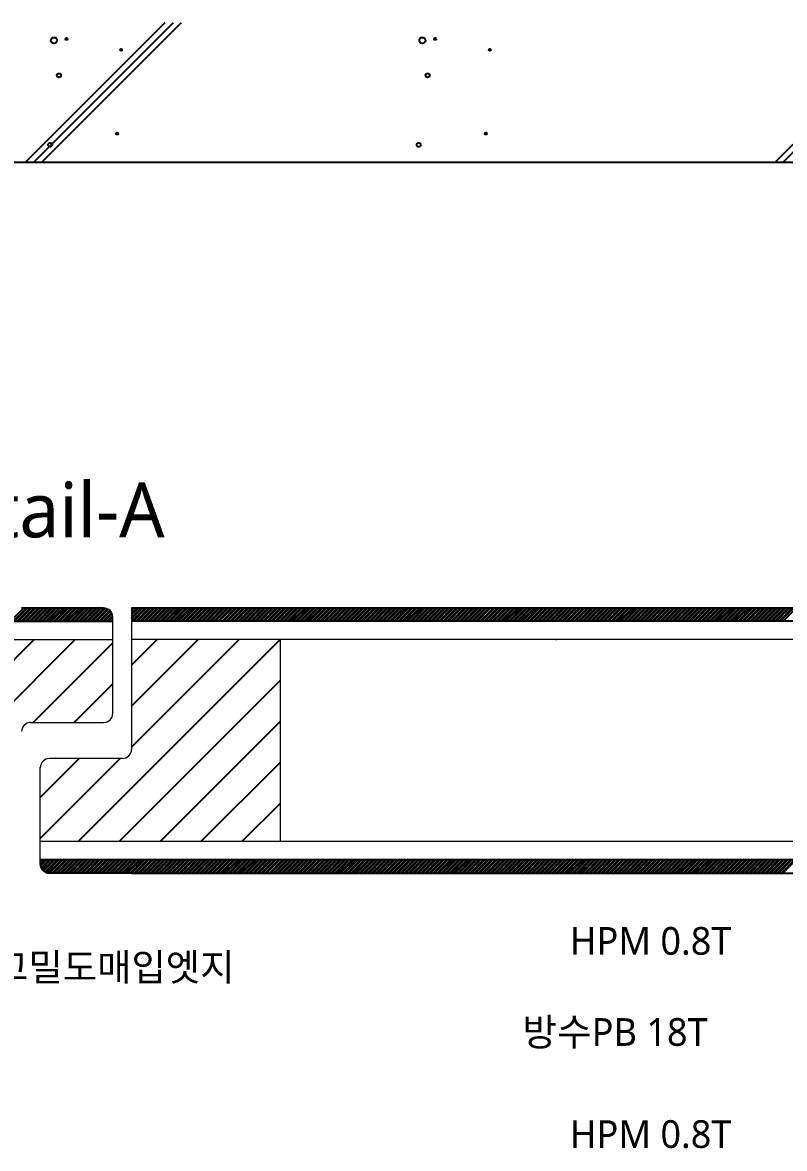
# Model space of a CAD drawing. Extents: x -255 to 8105, y -176 to 5714.
# Drawn here: x 2059 to 2894, y 1195 to 2428 of the extents above; entities that cross this region are included whole.
import ezdxf
from ezdxf.enums import TextEntityAlignment as Align

# ---------------------------------------------------------------- set-up
doc = ezdxf.new("R2010")
doc.units = 0
doc.header["$LTSCALE"] = 30
doc.layers.get('0').update_dxf_attribs({"linetype": 'CONTINUOUS'})
for name, color, linetype in [('C', 2, 'CONTINUOUS'), ('jc panel', 4, 'CONTINUOUS'), ('TIT', 3, 'CONTINUOUS'), ('문자', 3, 'CONTINUOUS'), ('판넬', 2, 'CONTINUOUS'), ('해치', 8, 'CONTINUOUS')]:
    doc.layers.add(name, color=color, linetype=linetype)
doc.styles.add('돋움', font='malgun.ttf')

# ---------------------------------------------------------------- blocks, each defined once
blk = doc.blocks.new('UNI-01', base_point=(7634, 7239))
blk.add_line((7967.1, 9514.2), (13138.7, 9514.2))
at = {"color": 252, "linetype": 'Continuous'}
for p, q in [((9679.5, 9011.6), (9694, 9026.1)), ((9682.4, 9011.6), (9696.9, 9026.1)), ((9683.9, 9011.6), (9698.5, 9026.1)), ((9686.8, 9011.6), (9701.4, 9026.1)), ((9688.4, 9011.6), (9703, 9026.1)), ((9691.3, 9011.6), (9705.9, 9026.1)), ((9692.9, 9011.6), (9707.4, 9026.1)), ((9695.8, 9011.6), (9710.3, 9026.1)), ((9697.4, 9011.6), (9711.9, 9026.1)), ((9700.3, 9011.6), (9714.8, 9026.1)), ((9701.9, 9011.6), (9716.4, 9026.1)), ((9704.8, 9011.6), (9719.3, 9026.1)), ((9706.4, 9011.6), (9720.9, 9026.1)), ((9709.3, 9011.6), (9723.8, 9026.1)), ((9710.9, 9011.6), (9725.4, 9026.1)), ((9713.8, 9011.6), (9728.3, 9026.1)), ((9715.4, 9011.6), (9729.9, 9026.1)), ((9718.3, 9011.6), (9732.8, 9026.1)), ((9719.9, 9011.6), (9734.4, 9026.1)), ((9722.8, 9011.6), (9737.3, 9026.1)), ((9724.4, 9011.6), (9738.9, 9026.1)), ((9727.3, 9011.6), (9741.8, 9026.1)), ((9728.8, 9011.6), (9743.4, 9026.1)), ((9731.7, 9011.6), (9746.3, 9026.1)), ((9733.3, 9011.6), (9747.9, 9026.1)), ((9736.2, 9011.6), (9750.8, 9026.1)), ((9737.8, 9011.6), (9752.3, 9026.1)), ((9740.7, 9011.6), (9755.2, 9026.1)), ((9742.3, 9011.6), (9756.8, 9026.1)), ((9745.2, 9011.6), (9759.7, 9026.1)), ((9746.8, 9011.6), (9761.3, 9026.1)), ((9749.7, 9011.6), (9764.2, 9026.1)), ((9751.3, 9011.6), (9765.8, 9026.1)), ((9754.2, 9011.6), (9768.7, 9026.1)), ((9755.8, 9011.6), (9770.3, 9026.1)), ((9758.7, 9011.6), (9773.2, 9026.1)), ((9760.3, 9011.6), (9774.8, 9026.1)), ((9763.2, 9011.6), (9777.7, 9026.1)), ((9764.8, 9011.6), (9779.3, 9026.1)), ((9767.7, 9011.6), (9782.1, 9026.1)), ((9769.3, 9011.6), (9783.6, 9025.9)), ((9772.2, 9011.6), (9785.8, 9025.2)), ((9773.7, 9011.6), (9786.8, 9024.7)), ((9776.6, 9011.6), (9788.5, 9023.4)), ((9778.2, 9011.6), (9789.2, 9022.6)), ((9781.1, 9011.6), (9790.4, 9020.9)), ((9782.7, 9011.6), (9790.9, 9019.8)), ((9785.6, 9011.6), (9791.5, 9017.5)), ((9787.2, 9011.6), (9791.6, 9016)), ((9812.2, 9023.1), (9815.2, 9026.1)), ((9812.2, 9018.6), (9819.7, 9026.1)), ((9812.2, 9014.1), (9824.2, 9026.1)), ((9812.2, 9024.7), (9813.6, 9026.1)), ((9812.2, 9020.2), (9818.1, 9026.1)), ((9812.2, 9015.7), (9822.6, 9026.1)), ((9812.6, 9011.6), (9827.1, 9026.1)), ((9814.2, 9011.6), (9828.7, 9026.1)), ((9817.1, 9011.6), (9831.6, 9026.1)), ((9818.6, 9011.6), (9833.2, 9026.1)), ((9821.5, 9011.6), (9836.1, 9026.1)), ((9823.1, 9011.6), (9837.7, 9026.1)), ((9826, 9011.6), (9840.6, 9026.1)), ((9827.6, 9011.6), (9842.1, 9026.1)), ((9830.5, 9011.6), (9845.1, 9026.1)), ((9832.1, 9011.6), (9846.6, 9026.1)), ((9835, 9011.6), (9849.5, 9026.1)), ((9836.6, 9011.6), (9851.1, 9026.1)), ((9839.5, 9011.6), (9854, 9026.1)), ((9841.1, 9011.6), (9855.6, 9026.1)), ((9844, 9011.6), (9858.5, 9026.1)), ((9845.6, 9011.6), (9860.1, 9026.1)), ((9848.5, 9011.6), (9863, 9026.1)), ((9850.1, 9011.6), (9864.6, 9026.1)), ((9853, 9011.6), (9867.5, 9026.1)), ((9854.6, 9011.6), (9869.1, 9026.1)), ((9857.5, 9011.6), (9872, 9026.1)), ((9859.1, 9011.6), (9873.6, 9026.1)), ((9862, 9011.6), (9876.5, 9026.1)), ((9863.5, 9011.6), (9878.1, 9026.1)), ((9866.5, 9011.6), (9881, 9026.1)), ((9868, 9011.6), (9882.6, 9026.1)), ((9870.9, 9011.6), (9885.5, 9026.1)), ((9872.5, 9011.6), (9887, 9026.1)), ((9875.4, 9011.6), (9890, 9026.1)), ((9877, 9011.6), (9891.5, 9026.1)), ((9879.9, 9011.6), (9894.4, 9026.1)), ((9881.5, 9011.6), (9896, 9026.1)), ((9884.4, 9011.6), (9898.9, 9026.1)), ((9886, 9011.6), (9900.5, 9026.1)), ((9888.9, 9011.6), (9903.4, 9026.1)), ((9890.5, 9011.6), (9905, 9026.1)), ((9893.4, 9011.6), (9907.9, 9026.1)), ((9895, 9011.6), (9909.5, 9026.1)), ((9897.9, 9011.6), (9912.4, 9026.1)), ((9899.5, 9011.6), (9914, 9026.1)), ((9902.4, 9011.6), (9916.9, 9026.1)), ((9904, 9011.6), (9918.5, 9026.1)), ((9906.9, 9011.6), (9921.4, 9026.1)), ((9908.4, 9011.6), (9923, 9026.1)), ((9911.4, 9011.6), (9925.9, 9026.1)), ((9912.9, 9011.6), (9927.5, 9026.1)), ((9915.8, 9011.6), (9930.4, 9026.1)), ((9917.4, 9011.6), (9932, 9026.1)), ((9920.3, 9011.6), (9934.9, 9026.1)), ((9921.9, 9011.6), (9936.4, 9026.1)), ((9924.8, 9011.6), (9939.3, 9026.1)), ((9926.4, 9011.6), (9940.9, 9026.1)), ((9929.3, 9011.6), (9943.8, 9026.1)), ((9930.9, 9011.6), (9945.4, 9026.1)), ((9933.8, 9011.6), (9948.3, 9026.1)), ((9935.4, 9011.6), (9949.9, 9026.1)), ((9938.3, 9011.6), (9952.8, 9026.1)), ((9939.9, 9011.6), (9954.4, 9026.1)), ((9942.8, 9011.6), (9957.3, 9026.1)), ((9944.4, 9011.6), (9958.9, 9026.1)), ((9947.3, 9011.6), (9961.8, 9026.1)), ((9948.9, 9011.6), (9963.4, 9026.1)), ((9951.8, 9011.6), (9966.3, 9026.1)), ((9953.4, 9011.6), (9967.9, 9026.1)), ((9956.3, 9011.6), (9970.8, 9026.1)), ((9957.8, 9011.6), (9972.4, 9026.1)), ((9960.7, 9011.6), (9975.3, 9026.1)), ((9962.3, 9011.6), (9976.9, 9026.1)), ((9965.2, 9011.6), (9979.8, 9026.1)), ((9966.8, 9011.6), (9981.3, 9026.1)), ((9969.7, 9011.6), (9984.2, 9026.1)), ((9971.3, 9011.6), (9985.8, 9026.1)), ((9974.2, 9011.6), (9988.7, 9026.1)), ((9975.8, 9011.6), (9990.3, 9026.1)), ((9978.7, 9011.6), (9993.2, 9026.1)), ((9980.3, 9011.6), (9994.8, 9026.1)), ((9983.2, 9011.6), (9997.7, 9026.1)), ((9984.8, 9011.6), (9999.3, 9026.1)), ((9987.7, 9011.6), (10002.2, 9026.1)), ((9989.3, 9011.6), (10003.8, 9026.1)), ((9992.2, 9011.6), (10006.7, 9026.1)), ((9993.8, 9011.6), (10008.3, 9026.1)), ((9996.7, 9011.6), (10011.2, 9026.1)), ((9998.3, 9011.6), (10012.8, 9026.1)), ((10001.2, 9011.6), (10015.7, 9026.1)), ((10002.7, 9011.6), (10017.3, 9026.1)), ((10005.6, 9011.6), (10020.2, 9026.1)), ((10007.2, 9011.6), (10021.8, 9026.1)), ((10010.1, 9011.6), (10024.7, 9026.1)), ((10011.7, 9011.6), (10026.2, 9026.1)), ((10014.6, 9011.6), (10029.1, 9026.1)), ((10016.2, 9011.6), (10030.7, 9026.1)), ((10019.1, 9011.6), (10033.6, 9026.1)), ((10020.7, 9011.6), (10035.2, 9026.1)), ((10023.6, 9011.6), (10038.1, 9026.1)), ((10025.2, 9011.6), (10039.7, 9026.1)), ((10028.1, 9011.6), (10042.6, 9026.1)), ((10029.7, 9011.6), (10044.2, 9026.1)), ((10032.6, 9011.6), (10047.1, 9026.1)), ((10034.2, 9011.6), (10048.7, 9026.1)), ((10037.1, 9011.6), (10051.6, 9026.1)), ((10038.7, 9011.6), (10053.2, 9026.1)), ((10041.6, 9011.6), (10056.1, 9026.1)), ((10043.2, 9011.6), (10057.7, 9026.1)), ((10046.1, 9011.6), (10060.6, 9026.1)), ((10047.6, 9011.6), (10062.2, 9026.1)), ((10050.5, 9011.6), (10065.1, 9026.1)), ((10052.1, 9011.6), (10066.7, 9026.1)), ((10055, 9011.6), (10069.6, 9026.1)), ((10056.6, 9011.6), (10071.1, 9026.1)), ((10059.5, 9011.6), (10074, 9026.1)), ((10061.1, 9011.6), (10075.6, 9026.1)), ((10064, 9011.6), (10078.5, 9026.1)), ((10065.6, 9011.6), (10080.1, 9026.1)), ((10068.5, 9011.6), (10083, 9026.1)), ((10070.1, 9011.6), (10084.6, 9026.1)), ((10073, 9011.6), (10087.5, 9026.1)), ((10074.6, 9011.6), (10089.1, 9026.1)), ((10077.5, 9011.6), (10092, 9026.1)), ((10079.1, 9011.6), (10093.6, 9026.1)), ((10082, 9011.6), (10096.5, 9026.1)), ((10083.6, 9011.6), (10098.1, 9026.1)), ((10086.5, 9011.6), (10101, 9026.1)), ((10088.1, 9011.6), (10102.6, 9026.1)), ((10091, 9011.6), (10105.5, 9026.1)), ((10092.5, 9011.6), (10107.1, 9026.1)), ((10095.4, 9011.6), (10110, 9026.1)), ((10097, 9011.6), (10111.6, 9026.1)), ((10099.9, 9011.6), (10114.5, 9026.1)), ((10101.5, 9011.6), (10116, 9026.1)), ((10104.4, 9011.6), (10118.9, 9026.1)), ((10106, 9011.6), (10120.5, 9026.1)), ((10108.9, 9011.6), (10123.4, 9026.1)), ((10110.5, 9011.6), (10125, 9026.1)), ((10113.4, 9011.6), (10127.9, 9026.1)), ((10115, 9011.6), (10129.5, 9026.1)), ((10117.9, 9011.6), (10132.4, 9026.1)), ((10119.5, 9011.6), (10134, 9026.1)), ((10122.4, 9011.6), (10136.9, 9026.1)), ((10124, 9011.6), (10138.5, 9026.1)), ((10126.9, 9011.6), (10141.4, 9026.1)), ((10128.5, 9011.6), (10143, 9026.1)), ((10131.4, 9011.6), (10145.9, 9026.1)), ((10133, 9011.6), (10147.5, 9026.1)), ((10135.9, 9011.6), (10150.4, 9026.1)), ((10137.4, 9011.6), (10152, 9026.1)), ((10140.3, 9011.6), (10154.9, 9026.1)), ((10141.9, 9011.6), (10156.5, 9026.1)), ((10144.8, 9011.6), (10159.4, 9026.1)), ((10146.4, 9011.6), (10160.9, 9026.1)), ((10149.3, 9011.6), (10163.8, 9026.1)), ((10150.9, 9011.6), (10165.4, 9026.1)), ((10153.8, 9011.6), (10168.3, 9026.1)), ((10155.4, 9011.6), (10169.9, 9026.1)), ((10158.3, 9011.6), (10172.8, 9026.1)), ((10159.9, 9011.6), (10174.4, 9026.1)), ((10162.8, 9011.6), (10177.3, 9026.1)), ((10164.4, 9011.6), (10178.9, 9026.1)), ((10167.3, 9011.6), (10181.8, 9026.1)), ((10168.9, 9011.6), (10183.4, 9026.1)), ((10171.8, 9011.6), (10186.3, 9026.1)), ((10173.4, 9011.6), (10187.9, 9026.1)), ((10176.3, 9011.6), (10190.8, 9026.1)), ((10177.9, 9011.6), (10192.4, 9026.1)), ((10180.8, 9011.6), (10195.3, 9026.1)), ((10182.3, 9011.6), (10196.9, 9026.1)), ((10185.3, 9011.6), (10199.8, 9026.1)), ((10186.8, 9011.6), (10201.4, 9026.1)), ((10189.7, 9011.6), (10204.3, 9026.1)), ((10191.3, 9011.6), (10205.8, 9026.1)), ((10194.2, 9011.6), (10208.8, 9026.1)), ((10195.8, 9011.6), (10210.3, 9026.1)), ((10198.7, 9011.6), (10213.2, 9026.1)), ((10200.3, 9011.6), (10214.8, 9026.1)), ((10203.2, 9011.6), (10217.7, 9026.1)), ((10204.8, 9011.6), (10219.3, 9026.1)), ((10207.7, 9011.6), (10222.2, 9026.1)), ((10209.3, 9011.6), (10223.8, 9026.1)), ((10212.2, 9011.6), (10226.7, 9026.1)), ((10213.8, 9011.6), (10228.3, 9026.1)), ((10216.7, 9011.6), (10231.2, 9026.1)), ((10218.3, 9011.6), (10232.8, 9026.1)), ((10221.2, 9011.6), (10235.7, 9026.1)), ((10222.8, 9011.6), (10237.3, 9026.1)), ((10225.7, 9011.6), (10240.2, 9026.1)), ((10227.2, 9011.6), (10241.8, 9026.1)), ((10230.2, 9011.6), (10244.7, 9026.1)), ((10231.7, 9011.6), (10246.3, 9026.1)), ((10234.6, 9011.6), (10249.2, 9026.1)), ((10236.2, 9011.6), (10250.7, 9026.1)), ((10239.1, 9011.6), (10253.7, 9026.1)), ((10240.7, 9011.6), (10255.2, 9026.1)), ((10243.6, 9011.6), (10258.1, 9026.1)), ((10245.2, 9011.6), (10259.7, 9026.1)), ((10248.1, 9011.6), (10262.6, 9026.1)), ((10249.7, 9011.6), (10264.2, 9026.1)), ((10252.6, 9011.6), (10267.1, 9026.1)), ((10254.2, 9011.6), (10268.7, 9026.1)), ((10257.1, 9011.6), (10271.6, 9026.1)), ((10258.7, 9011.6), (10273.2, 9026.1)), ((10261.6, 9011.6), (10276.1, 9026.1)), ((10263.2, 9011.6), (10277.7, 9026.1)), ((10266.1, 9011.6), (10280.6, 9026.1)), ((10267.7, 9011.6), (10282.2, 9026.1)), ((10270.6, 9011.6), (10285.1, 9026.1)), ((10272.2, 9011.6), (10286.7, 9026.1)), ((10275.1, 9011.6), (10289.6, 9026.1)), ((10276.6, 9011.6), (10291.2, 9026.1)), ((10279.5, 9011.6), (10294.1, 9026.1)), ((10281.1, 9011.6), (10295.7, 9026.1)), ((10284, 9011.6), (10298.6, 9026.1)), ((10285.6, 9011.6), (10300.1, 9026.1)), ((10288.5, 9011.6), (10303, 9026.1)), ((10290.1, 9011.6), (10304.6, 9026.1)), ((10293, 9011.6), (10307.5, 9026.1)), ((10294.6, 9011.6), (10309.1, 9026.1)), ((10297.5, 9011.6), (10312, 9026.1)), ((10299.1, 9011.6), (10313.6, 9026.1)), ((10302, 9011.6), (10316.5, 9026.1)), ((10303.6, 9011.6), (10318.1, 9026.1)), ((10306.5, 9011.6), (10321, 9026.1)), ((10308.1, 9011.6), (10322.6, 9026.1)), ((10311, 9011.6), (10325.5, 9026.1)), ((10312.6, 9011.6), (10327.1, 9026.1)), ((10315.5, 9011.6), (10330, 9026.1)), ((10317.1, 9011.6), (10331.6, 9026.1)), ((10320, 9011.6), (10334.5, 9026.1)), ((10321.5, 9011.6), (10336.1, 9026.1)), ((10324.4, 9011.6), (10339, 9026.1)), ((10326, 9011.6), (10340.6, 9026.1)), ((10328.9, 9011.6), (10343.5, 9026.1)), ((10330.5, 9011.6), (10345, 9026.1)), ((10333.4, 9011.6), (10347.9, 9026.1)), ((10335, 9011.6), (10349.5, 9026.1)), ((10337.9, 9011.6), (10352.4, 9026.1)), ((10339.5, 9011.6), (10354, 9026.1)), ((10342.4, 9011.6), (10356.9, 9026.1)), ((10344, 9011.6), (10358.5, 9026.1)), ((10346.9, 9011.6), (10361.4, 9026.1)), ((10348.5, 9011.6), (10363, 9026.1)), ((10351.4, 9011.6), (10365.9, 9026.1)), ((10353, 9011.6), (10367.5, 9026.1)), ((10355.9, 9011.6), (10370.4, 9026.1)), ((10357.5, 9011.6), (10372, 9026.1)), ((10360.4, 9011.6), (10374.9, 9026.1)), ((10362, 9011.6), (10376.5, 9026.1)), ((10364.9, 9011.6), (10379.4, 9026.1)), ((10366.4, 9011.6), (10381, 9026.1)), ((10369.3, 9011.6), (10383.9, 9026.1)), ((10370.9, 9011.6), (10385.5, 9026.1)), ((10373.8, 9011.6), (10388.4, 9026.1)), ((10375.4, 9011.6), (10389.9, 9026.1)), ((10378.3, 9011.6), (10392.8, 9026.1)), ((10379.9, 9011.6), (10394.4, 9026.1)), ((10382.8, 9011.6), (10397.3, 9026.1)), ((10384.4, 9011.6), (10398.9, 9026.1)), ((10387.3, 9011.6), (10401.8, 9026.1)), ((10388.9, 9011.6), (10403.4, 9026.1)), ((10391.8, 9011.6), (10406.3, 9026.1)), ((10393.4, 9011.6), (10407.9, 9026.1)), ((10396.3, 9011.6), (10410.8, 9026.1)), ((10397.9, 9011.6), (10412.4, 9026.1)), ((10400.8, 9011.6), (10415.3, 9026.1)), ((10402.4, 9011.6), (10416.9, 9026.1)), ((10405.3, 9011.6), (10419.8, 9026.1)), ((10406.9, 9011.6), (10421.4, 9026.1)), ((10409.8, 9011.6), (10424.3, 9026.1)), ((10411.3, 9011.6), (10425.9, 9026.1)), ((10414.2, 9011.6), (10428.8, 9026.1)), ((10415.8, 9011.6), (10430.4, 9026.1)), ((10418.7, 9011.6), (10433.3, 9026.1)), ((10420.3, 9011.6), (10434.8, 9026.1)), ((10423.2, 9011.6), (10437.7, 9026.1)), ((10424.8, 9011.6), (10439.3, 9026.1)), ((10427.7, 9011.6), (10442.2, 9026.1)), ((10429.3, 9011.6), (10443.8, 9026.1)), ((10432.2, 9011.6), (10446.7, 9026.1)), ((10433.8, 9011.6), (10448.3, 9026.1)), ((10436.7, 9011.6), (10451.2, 9026.1)), ((10438.3, 9011.6), (10452.8, 9026.1)), ((10441.2, 9011.6), (10455.7, 9026.1)), ((10442.8, 9011.6), (10457.3, 9026.1)), ((10445.7, 9011.6), (10460.2, 9026.1)), ((10447.3, 9011.6), (10461.8, 9026.1)), ((10450.2, 9011.6), (10464.7, 9026.1)), ((10451.8, 9011.6), (10466.3, 9026.1)), ((10454.7, 9011.6), (10469.2, 9026.1)), ((10456.2, 9011.6), (10470.8, 9026.1)), ((10459.1, 9011.6), (10473.7, 9026.1)), ((10460.7, 9011.6), (10475.3, 9026.1)), ((10463.6, 9011.6), (10478.2, 9026.1)), ((10465.2, 9011.6), (10479.7, 9026.1)), ((10468.1, 9011.6), (10482.6, 9026.1)), ((10469.7, 9011.6), (10484.2, 9026.1)), ((10472.6, 9011.6), (10487.1, 9026.1)), ((10474.2, 9011.6), (10488.7, 9026.1)), ((10477.1, 9011.6), (10491.6, 9026.1)), ((10478.7, 9011.6), (10493.2, 9026.1)), ((10481.6, 9011.6), (10496.1, 9026.1)), ((10483.2, 9011.6), (10497.7, 9026.1)), ((10486.1, 9011.6), (10500.6, 9026.1)), ((10487.7, 9011.6), (10502.2, 9026.1)), ((10490.6, 9011.6), (10505.1, 9026.1)), ((10492.2, 9011.6), (10506.7, 9026.1)), ((10495.1, 9011.6), (10509.6, 9026.1)), ((10496.7, 9011.6), (10511.2, 9026.1)), ((10499.6, 9011.6), (10514.1, 9026.1)), ((10501.1, 9011.6), (10515.7, 9026.1)), ((10504, 9011.6), (10518.6, 9026.1)), ((10505.6, 9011.6), (10520.2, 9026.1)), ((10508.5, 9011.6), (10523.1, 9026.1)), ((10510.1, 9011.6), (10524.6, 9026.1)), ((10513, 9011.6), (10527.5, 9026.1)), ((10514.6, 9011.6), (10529.1, 9026.1)), ((10517.5, 9011.6), (10532, 9026.1)), ((10519.1, 9011.6), (10533.6, 9026.1)), ((10522, 9011.6), (10536.5, 9026.1)), ((10523.6, 9011.6), (10538.1, 9026.1)), ((10526.5, 9011.6), (10541, 9026.1)), ((9790.1, 9011.6), (9791.6, 9013.1)), ((9712.2, 8748), (9714.4, 8750.3)), ((9712.2, 8749.6), (9712.9, 8750.3)), ((9712.2, 8745.1), (9717.3, 8750.3)), ((9712.4, 8743.7), (9718.9, 8750.3)), ((9713.1, 8741.5), (9721.8, 8750.3)), ((9713.7, 8740.5), (9723.4, 8750.3)), ((9714.9, 8738.9), (9726.3, 8750.3)), ((9715.8, 8738.1), (9727.9, 8750.3)), ((9717.5, 8736.9), (9730.8, 8750.3)), ((9718.6, 8736.4), (9732.4, 8750.3)), ((9720.9, 8735.9), (9735.3, 8750.3)), ((9722.4, 8735.7), (9736.9, 8750.3)), ((9725.3, 8735.7), (9739.8, 8750.3)), ((9726.9, 8735.7), (9741.4, 8750.3)), ((9729.8, 8735.7), (9744.3, 8750.3)), ((9731.4, 8735.7), (9745.9, 8750.3)), ((9734.3, 8735.7), (9748.8, 8750.3)), ((9735.8, 8735.7), (9750.4, 8750.3)), ((9738.7, 8735.7), (9753.3, 8750.3)), ((9740.3, 8735.7), (9754.9, 8750.3)), ((9743.2, 8735.7), (9757.8, 8750.3)), ((9744.8, 8735.7), (9759.3, 8750.3)), ((9747.7, 8735.7), (9762.2, 8750.3)), ((9749.3, 8735.7), (9763.8, 8750.3)), ((9752.2, 8735.7), (9766.7, 8750.3)), ((9753.8, 8735.7), (9768.3, 8750.3)), ((9756.7, 8735.7), (9771.2, 8750.3)), ((9758.3, 8735.7), (9772.8, 8750.3)), ((9761.2, 8735.7), (9775.7, 8750.3)), ((9762.8, 8735.7), (9777.3, 8750.3)), ((9765.7, 8735.7), (9780.2, 8750.3)), ((9767.3, 8735.7), (9781.8, 8750.3)), ((9770.2, 8735.7), (9784.7, 8750.3)), ((9771.8, 8735.7), (9786.3, 8750.3)), ((9774.7, 8735.7), (9789.2, 8750.3)), ((9776.3, 8735.7), (9790.8, 8750.3)), ((9779.2, 8735.7), (9793.7, 8750.3)), ((9780.7, 8735.7), (9795.3, 8750.3)), ((9783.6, 8735.7), (9798.2, 8750.3)), ((9785.2, 8735.7), (9799.8, 8750.3)), ((9788.1, 8735.7), (9802.7, 8750.3)), ((9789.7, 8735.7), (9804.2, 8750.3)), ((9792.6, 8735.7), (9807.1, 8750.3)), ((9794.2, 8735.7), (9808.7, 8750.3)), ((9797.1, 8735.7), (9811.6, 8750.3)), ((9798.7, 8735.7), (9813.2, 8750.3)), ((9801.6, 8735.7), (9816.1, 8750.3)), ((9803.2, 8735.7), (9817.7, 8750.3)), ((9806.1, 8735.7), (9820.6, 8750.3)), ((9807.7, 8735.7), (9822.2, 8750.3)), ((9810.6, 8735.7), (9825.1, 8750.3)), ((9812.2, 8735.7), (9826.7, 8750.3)), ((9815.1, 8735.7), (9829.6, 8750.3)), ((9816.7, 8735.7), (9831.2, 8750.3)), ((9819.6, 8735.7), (9834.1, 8750.3)), ((9821.2, 8735.7), (9835.7, 8750.3)), ((9824.1, 8735.7), (9838.6, 8750.3)), ((9825.6, 8735.7), (9840.2, 8750.3)), ((9828.5, 8735.7), (9843.1, 8750.3)), ((9830.1, 8735.7), (9844.7, 8750.3)), ((9833, 8735.7), (9847.6, 8750.3)), ((9834.6, 8735.7), (9849.1, 8750.3)), ((9837.5, 8735.7), (9852, 8750.3)), ((9839.1, 8735.7), (9853.6, 8750.3)), ((9842, 8735.7), (9856.5, 8750.3)), ((9843.6, 8735.7), (9858.1, 8750.3)), ((9846.5, 8735.7), (9861, 8750.3)), ((9848.1, 8735.7), (9862.6, 8750.3)), ((9851, 8735.7), (9865.5, 8750.3)), ((9852.6, 8735.7), (9867.1, 8750.3)), ((9855.5, 8735.7), (9870, 8750.3)), ((9857.1, 8735.7), (9871.6, 8750.3)), ((9860, 8735.7), (9874.5, 8750.3)), ((9861.6, 8735.7), (9876.1, 8750.3)), ((9864.5, 8735.7), (9879, 8750.3)), ((9866.1, 8735.7), (9880.6, 8750.3)), ((9869, 8735.7), (9883.5, 8750.3)), ((9870.5, 8735.7), (9885.1, 8750.3)), ((9873.4, 8735.7), (9888, 8750.3)), ((9875, 8735.7), (9889.6, 8750.3)), ((9877.9, 8735.7), (9892.5, 8750.3)), ((9879.5, 8735.7), (9894, 8750.3)), ((9882.4, 8735.7), (9896.9, 8750.3)), ((9884, 8735.7), (9898.5, 8750.3)), ((9886.9, 8735.7), (9901.4, 8750.3)), ((9888.5, 8735.7), (9903, 8750.3)), ((9891.4, 8735.7), (9905.9, 8750.3)), ((9893, 8735.7), (9907.5, 8750.3)), ((9895.9, 8735.7), (9910.4, 8750.3)), ((9897.5, 8735.7), (9912, 8750.3)), ((9900.4, 8735.7), (9914.9, 8750.3)), ((9902, 8735.7), (9916.5, 8750.3)), ((9904.9, 8735.7), (9919.4, 8750.3)), ((9906.5, 8735.7), (9921, 8750.3)), ((9909.4, 8735.7), (9923.9, 8750.3)), ((9911, 8735.7), (9925.5, 8750.3)), ((9913.9, 8735.7), (9928.4, 8750.3)), ((9915.4, 8735.7), (9930, 8750.3)), ((9918.4, 8735.7), (9932.9, 8750.3)), ((9919.9, 8735.7), (9934.5, 8750.3)), ((9922.8, 8735.7), (9937.4, 8750.3)), ((9924.4, 8735.7), (9938.9, 8750.3)), ((9927.3, 8735.7), (9941.9, 8750.3)), ((9928.9, 8735.7), (9943.4, 8750.3)), ((9931.8, 8735.7), (9946.3, 8750.3)), ((9933.4, 8735.7), (9947.9, 8750.3)), ((9936.3, 8735.7), (9950.8, 8750.3)), ((9937.9, 8735.7), (9952.4, 8750.3)), ((9940.8, 8735.7), (9955.3, 8750.3)), ((9942.4, 8735.7), (9956.9, 8750.3)), ((9945.3, 8735.7), (9959.8, 8750.3)), ((9946.9, 8735.7), (9961.4, 8750.3)), ((9949.8, 8735.7), (9964.3, 8750.3)), ((9951.4, 8735.7), (9965.9, 8750.3)), ((9954.3, 8735.7), (9968.8, 8750.3)), ((9955.9, 8735.7), (9970.4, 8750.3)), ((9958.8, 8735.7), (9973.3, 8750.3)), ((9960.3, 8735.7), (9974.9, 8750.3)), ((9963.3, 8735.7), (9977.8, 8750.3)), ((9964.8, 8735.7), (9979.4, 8750.3)), ((9967.7, 8735.7), (9982.3, 8750.3)), ((9969.3, 8735.7), (9983.8, 8750.3)), ((9972.2, 8735.7), (9984.2, 8747.7)), ((9973.8, 8735.7), (9984.2, 8746.1)), ((9984.2, 8746.1), (9988.3, 8750.3)), ((9984.2, 8741.6), (9992.8, 8750.3)), ((9984.2, 8737.1), (9997.3, 8750.3)), ((9984.2, 8747.7), (9986.8, 8750.3)), ((9984.2, 8743.2), (9991.2, 8750.3)), ((9984.2, 8738.7), (9995.7, 8750.3)), ((9985.7, 8735.7), (10000.2, 8750.3)), ((9987.3, 8735.7), (10001.8, 8750.3)), ((9990.2, 8735.7), (10004.7, 8750.3)), ((9991.8, 8735.7), (10006.3, 8750.3)), ((9994.7, 8735.7), (10009.2, 8750.3)), ((9996.3, 8735.7), (10010.8, 8750.3)), ((9999.2, 8735.7), (10013.7, 8750.3)), ((10000.8, 8735.7), (10015.3, 8750.3)), ((10003.7, 8735.7), (10018.2, 8750.3)), ((10005.3, 8735.7), (10019.8, 8750.3)), ((10008.2, 8735.7), (10022.7, 8750.3)), ((10009.7, 8735.7), (10024.3, 8750.3)), ((10012.6, 8735.7), (10027.2, 8750.3)), ((10014.2, 8735.7), (10028.8, 8750.3)), ((10017.1, 8735.7), (10031.7, 8750.3)), ((10018.7, 8735.7), (10033.2, 8750.3)), ((10021.6, 8735.7), (10036.1, 8750.3)), ((10023.2, 8735.7), (10037.7, 8750.3)), ((10026.1, 8735.7), (10040.6, 8750.3)), ((10027.7, 8735.7), (10042.2, 8750.3)), ((10030.6, 8735.7), (10045.1, 8750.3)), ((10032.2, 8735.7), (10046.7, 8750.3)), ((10035.1, 8735.7), (10049.6, 8750.3)), ((10036.7, 8735.7), (10051.2, 8750.3)), ((10039.6, 8735.7), (10054.1, 8750.3)), ((10041.2, 8735.7), (10055.7, 8750.3)), ((10044.1, 8735.7), (10058.6, 8750.3)), ((10045.7, 8735.7), (10060.2, 8750.3)), ((10048.6, 8735.7), (10063.1, 8750.3)), ((10050.2, 8735.7), (10064.7, 8750.3)), ((10053.1, 8735.7), (10067.6, 8750.3)), ((10054.6, 8735.7), (10069.2, 8750.3)), ((10057.5, 8735.7), (10072.1, 8750.3)), ((10059.1, 8735.7), (10073.7, 8750.3)), ((10062, 8735.7), (10076.6, 8750.3)), ((10063.6, 8735.7), (10078.1, 8750.3)), ((10066.5, 8735.7), (10081, 8750.3)), ((10068.1, 8735.7), (10082.6, 8750.3)), ((10071, 8735.7), (10085.5, 8750.3)), ((10072.6, 8735.7), (10087.1, 8750.3)), ((10075.5, 8735.7), (10090, 8750.3)), ((10077.1, 8735.7), (10091.6, 8750.3)), ((10080, 8735.7), (10094.5, 8750.3)), ((10081.6, 8735.7), (10096.1, 8750.3)), ((10084.5, 8735.7), (10099, 8750.3)), ((10086.1, 8735.7), (10100.6, 8750.3)), ((10089, 8735.7), (10103.5, 8750.3)), ((10090.6, 8735.7), (10105.1, 8750.3)), ((10093.5, 8735.7), (10108, 8750.3)), ((10095.1, 8735.7), (10109.6, 8750.3)), ((10098, 8735.7), (10112.5, 8750.3)), ((10099.5, 8735.7), (10114.1, 8750.3)), ((10102.4, 8735.7), (10117, 8750.3)), ((10104, 8735.7), (10118.6, 8750.3)), ((10106.9, 8735.7), (10121.5, 8750.3)), ((10108.5, 8735.7), (10123, 8750.3)), ((10111.4, 8735.7), (10125.9, 8750.3)), ((10113, 8735.7), (10127.5, 8750.3)), ((10115.9, 8735.7), (10130.4, 8750.3)), ((10117.5, 8735.7), (10132, 8750.3)), ((10120.4, 8735.7), (10134.9, 8750.3)), ((10122, 8735.7), (10136.5, 8750.3)), ((10124.9, 8735.7), (10139.4, 8750.3)), ((10126.5, 8735.7), (10141, 8750.3)), ((10129.4, 8735.7), (10143.9, 8750.3)), ((10131, 8735.7), (10145.5, 8750.3)), ((10133.9, 8735.7), (10148.4, 8750.3)), ((10135.5, 8735.7), (10150, 8750.3)), ((10138.4, 8735.7), (10152.9, 8750.3)), ((10140, 8735.7), (10154.5, 8750.3)), ((10142.9, 8735.7), (10157.4, 8750.3)), ((10144.4, 8735.7), (10159, 8750.3)), ((10147.3, 8735.7), (10161.9, 8750.3)), ((10148.9, 8735.7), (10163.5, 8750.3)), ((10151.8, 8735.7), (10166.4, 8750.3)), ((10153.4, 8735.7), (10167.9, 8750.3)), ((10156.3, 8735.7), (10170.8, 8750.3)), ((10157.9, 8735.7), (10172.4, 8750.3)), ((10160.8, 8735.7), (10175.3, 8750.3)), ((10162.4, 8735.7), (10176.9, 8750.3)), ((10165.3, 8735.7), (10179.8, 8750.3)), ((10166.9, 8735.7), (10181.4, 8750.3)), ((10169.8, 8735.7), (10184.3, 8750.3)), ((10171.4, 8735.7), (10185.9, 8750.3)), ((10174.3, 8735.7), (10188.8, 8750.3)), ((10175.9, 8735.7), (10190.4, 8750.3)), ((10178.8, 8735.7), (10193.3, 8750.3)), ((10180.4, 8735.7), (10194.9, 8750.3)), ((10183.3, 8735.7), (10197.8, 8750.3)), ((10184.9, 8735.7), (10199.4, 8750.3)), ((10187.8, 8735.7), (10202.3, 8750.3)), ((10189.3, 8735.7), (10203.9, 8750.3)), ((10192.2, 8735.7), (10206.8, 8750.3)), ((10193.8, 8735.7), (10208.4, 8750.3)), ((10196.7, 8735.7), (10211.3, 8750.3)), ((10198.3, 8735.7), (10212.8, 8750.3)), ((10201.2, 8735.7), (10215.7, 8750.3)), ((10202.8, 8735.7), (10217.3, 8750.3)), ((10205.7, 8735.7), (10220.2, 8750.3)), ((10207.3, 8735.7), (10221.8, 8750.3)), ((10210.2, 8735.7), (10224.7, 8750.3)), ((10211.8, 8735.7), (10226.3, 8750.3)), ((10214.7, 8735.7), (10229.2, 8750.3)), ((10216.3, 8735.7), (10230.8, 8750.3)), ((10219.2, 8735.7), (10233.7, 8750.3)), ((10220.8, 8735.7), (10235.3, 8750.3)), ((10223.7, 8735.7), (10238.2, 8750.3)), ((10225.3, 8735.7), (10239.8, 8750.3)), ((10228.2, 8735.7), (10242.7, 8750.3)), ((10229.8, 8735.7), (10244.3, 8750.3)), ((10232.7, 8735.7), (10247.2, 8750.3)), ((10234.2, 8735.7), (10248.8, 8750.3)), ((10237.1, 8735.7), (10251.7, 8750.3)), ((10238.7, 8735.7), (10253.3, 8750.3)), ((10241.6, 8735.7), (10256.2, 8750.3)), ((10243.2, 8735.7), (10257.7, 8750.3)), ((10246.1, 8735.7), (10260.6, 8750.3)), ((10247.7, 8735.7), (10262.2, 8750.3)), ((10250.6, 8735.7), (10265.1, 8750.3)), ((10252.2, 8735.7), (10266.7, 8750.3)), ((10255.1, 8735.7), (10269.6, 8750.3)), ((10256.7, 8735.7), (10271.2, 8750.3)), ((10259.6, 8735.7), (10274.1, 8750.3)), ((10261.2, 8735.7), (10275.7, 8750.3)), ((10264.1, 8735.7), (10278.6, 8750.3)), ((10265.7, 8735.7), (10280.2, 8750.3)), ((10268.6, 8735.7), (10283.1, 8750.3)), ((10270.2, 8735.7), (10284.7, 8750.3)), ((10273.1, 8735.7), (10287.6, 8750.3)), ((10274.7, 8735.7), (10289.2, 8750.3)), ((10277.6, 8735.7), (10292.1, 8750.3)), ((10279.1, 8735.7), (10293.7, 8750.3)), ((10282.1, 8735.7), (10296.6, 8750.3)), ((10283.6, 8735.7), (10298.2, 8750.3)), ((10286.5, 8735.7), (10301.1, 8750.3)), ((10288.1, 8735.7), (10302.6, 8750.3)), ((10291, 8735.7), (10305.6, 8750.3)), ((10292.6, 8735.7), (10307.1, 8750.3)), ((10295.5, 8735.7), (10310, 8750.3)), ((10297.1, 8735.7), (10311.6, 8750.3)), ((10300, 8735.7), (10314.5, 8750.3)), ((10301.6, 8735.7), (10316.1, 8750.3)), ((10304.5, 8735.7), (10319, 8750.3)), ((10306.1, 8735.7), (10320.6, 8750.3)), ((10309, 8735.7), (10323.5, 8750.3)), ((10310.6, 8735.7), (10325.1, 8750.3)), ((10313.5, 8735.7), (10328, 8750.3)), ((10315.1, 8735.7), (10329.6, 8750.3)), ((10318, 8735.7), (10332.5, 8750.3)), ((10319.6, 8735.7), (10334.1, 8750.3)), ((10322.5, 8735.7), (10337, 8750.3)), ((10324, 8735.7), (10338.6, 8750.3)), ((10327, 8735.7), (10341.5, 8750.3)), ((10328.5, 8735.7), (10343.1, 8750.3)), ((10331.4, 8735.7), (10346, 8750.3)), ((10333, 8735.7), (10347.5, 8750.3)), ((10335.9, 8735.7), (10350.5, 8750.3)), ((10337.5, 8735.7), (10352, 8750.3)), ((10340.4, 8735.7), (10354.9, 8750.3)), ((10342, 8735.7), (10356.5, 8750.3)), ((10344.9, 8735.7), (10359.4, 8750.3)), ((10346.5, 8735.7), (10361, 8750.3)), ((10349.4, 8735.7), (10363.9, 8750.3)), ((10351, 8735.7), (10365.5, 8750.3)), ((10353.9, 8735.7), (10368.4, 8750.3)), ((10355.5, 8735.7), (10370, 8750.3)), ((10358.4, 8735.7), (10372.9, 8750.3)), ((10360, 8735.7), (10374.5, 8750.3)), ((10362.9, 8735.7), (10377.4, 8750.3)), ((10364.5, 8735.7), (10379, 8750.3)), ((10367.4, 8735.7), (10381.9, 8750.3)), ((10369, 8735.7), (10383.5, 8750.3)), ((10371.9, 8735.7), (10386.4, 8750.3)), ((10373.4, 8735.7), (10388, 8750.3)), ((10376.3, 8735.7), (10390.9, 8750.3)), ((10377.9, 8735.7), (10392.5, 8750.3)), ((10380.8, 8735.7), (10395.4, 8750.3)), ((10382.4, 8735.7), (10396.9, 8750.3)), ((10385.3, 8735.7), (10399.8, 8750.3)), ((10386.9, 8735.7), (10401.4, 8750.3)), ((10389.8, 8735.7), (10404.3, 8750.3)), ((10391.4, 8735.7), (10405.9, 8750.3)), ((10394.3, 8735.7), (10408.8, 8750.3)), ((10395.9, 8735.7), (10410.4, 8750.3)), ((10398.8, 8735.7), (10413.3, 8750.3)), ((10400.4, 8735.7), (10414.9, 8750.3)), ((10403.3, 8735.7), (10417.8, 8750.3)), ((10404.9, 8735.7), (10419.4, 8750.3)), ((10407.8, 8735.7), (10422.3, 8750.3)), ((10409.4, 8735.7), (10423.9, 8750.3)), ((10412.3, 8735.7), (10426.8, 8750.3)), ((10413.9, 8735.7), (10428.4, 8750.3)), ((10416.8, 8735.7), (10431.3, 8750.3)), ((10418.3, 8735.7), (10432.9, 8750.3)), ((10421.2, 8735.7), (10435.8, 8750.3)), ((10422.8, 8735.7), (10437.4, 8750.3)), ((10425.7, 8735.7), (10440.3, 8750.3)), ((10427.3, 8735.7), (10441.8, 8750.3)), ((10430.2, 8735.7), (10444.7, 8750.3)), ((10431.8, 8735.7), (10446.3, 8750.3)), ((10434.7, 8735.7), (10449.2, 8750.3)), ((10436.3, 8735.7), (10450.8, 8750.3)), ((10439.2, 8735.7), (10453.7, 8750.3)), ((10440.8, 8735.7), (10455.3, 8750.3)), ((10443.7, 8735.7), (10458.2, 8750.3)), ((10445.3, 8735.7), (10459.8, 8750.3)), ((10448.2, 8735.7), (10462.7, 8750.3)), ((10449.8, 8735.7), (10464.3, 8750.3)), ((10452.7, 8735.7), (10467.2, 8750.3)), ((10454.3, 8735.7), (10468.8, 8750.3)), ((10457.2, 8735.7), (10471.7, 8750.3)), ((10458.8, 8735.7), (10473.3, 8750.3)), ((10461.7, 8735.7), (10476.2, 8750.3)), ((10463.2, 8735.7), (10477.8, 8750.3)), ((10466.1, 8735.7), (10480.7, 8750.3)), ((10467.7, 8735.7), (10482.3, 8750.3)), ((10470.6, 8735.7), (10485.2, 8750.3)), ((10472.2, 8735.7), (10486.7, 8750.3)), ((10475.1, 8735.7), (10489.6, 8750.3)), ((10476.7, 8735.7), (10491.2, 8750.3)), ((10479.6, 8735.7), (10494.1, 8750.3)), ((10481.2, 8735.7), (10495.7, 8750.3)), ((10484.1, 8735.7), (10498.6, 8750.3)), ((10485.7, 8735.7), (10500.2, 8750.3)), ((10488.6, 8735.7), (10503.1, 8750.3)), ((10490.2, 8735.7), (10504.7, 8750.3)), ((10493.1, 8735.7), (10507.6, 8750.3)), ((10494.7, 8735.7), (10509.2, 8750.3)), ((10497.6, 8735.7), (10512.1, 8750.3)), ((10499.2, 8735.7), (10513.7, 8750.3)), ((10502.1, 8735.7), (10516.6, 8750.3)), ((10503.7, 8735.7), (10518.2, 8750.3)), ((10506.6, 8735.7), (10521.1, 8750.3)), ((10508.1, 8735.7), (10522.7, 8750.3)), ((10511, 8735.7), (10525.6, 8750.3)), ((10512.6, 8735.7), (10527.2, 8750.3)), ((10515.5, 8735.7), (10530.1, 8750.3)), ((10517.1, 8735.7), (10531.6, 8750.3)), ((10520, 8735.7), (10534.5, 8750.3)), ((10521.6, 8735.7), (10536.1, 8750.3)), ((10524.5, 8735.7), (10539, 8750.3)), ((10526.1, 8735.7), (10540.6, 8750.3)), ((9976.7, 8735.7), (9984.2, 8743.2)), ((9978.3, 8735.7), (9984.2, 8741.6)), ((9981.2, 8735.7), (9984.2, 8738.7)), ((9982.8, 8735.7), (9984.2, 8737.1))]:
    blk.add_line(p, q, dxfattribs=at)
at = {"color": 5, "linetype": 'Continuous'}
for p, q in [((9528.8, 8814.8), (9705.6, 8991.6)), ((9529.1, 8770.3), (9750.5, 8991.6)), ((9753.6, 8770.3), (9975, 8991.6)), ((9812.2, 8963.5), (9840.3, 8991.6)), ((9812.2, 8918.6), (9885.2, 8991.6)), ((9812.2, 8873.7), (9930.1, 8991.6)), ((9704.5, 8900.7), (9791.6, 8987.9)), ((9749.4, 8900.7), (9791.6, 8943)), ((9798.5, 8770.3), (9975, 8946.7)), ((9843.4, 8770.3), (9975, 8901.8)), ((9712.2, 8818.6), (9754.7, 8861.2)), ((9712.2, 8773.7), (9799.6, 8861.2)), ((9888.3, 8770.3), (9975, 8856.9)), ((9933.2, 8770.3), (9975, 8812))]:
    blk.add_line(p, q, dxfattribs=at)
at = {"color": 4}
blk.add_line((10278.5, 8990.7), (10277.5, 8991.6), dxfattribs=at)
at = {"layer": 'C'}
for p, q in [((8725.3, 9011.6), (9791.6, 9011.6)), ((10778.5, 9011.6), (9812.2, 9011.6)), ((10778.5, 8750.3), (9712.2, 8750.3))]:
    blk.add_line(p, q, dxfattribs=at)
at = {"layer": 'jc panel', "color": 3, "lineweight": 20}
for p, q in [((9791.6, 8910.7), (9791.6, 9016.1)), ((9812.2, 9026.1), (9812.2, 8871.2)), ((8725.3, 8991.6), (9791.6, 8991.6)), ((10778.5, 8991.6), (9812.2, 8991.6)), ((9975, 8991.6), (9975, 8770.3)), ((9701.6, 8900.7), (9781.6, 8900.7)), ((9802.2, 8861.2), (9722.2, 8861.2)), ((9712.2, 8745.7), (9712.2, 8851.2)), ((10778.5, 8770.3), (9712.2, 8770.3))]:
    blk.add_line(p, q, dxfattribs=at)
for centre, start, end in [((9781.6, 9016.1), 0, 90), ((9781.6, 8910.7), 270, 0), ((9701.6, 8890.7), 90, 180), ((9802.2, 8871.2), 270, 0), ((9722.2, 8851.2), 90, 180)]:
    blk.add_arc(centre, 10, start, end, dxfattribs=at)
at = {"layer": '판넬', "color": 1}
for p, q in [((9691.6, 9026.1), (9781.6, 9026.1)), ((9812.2, 9026.1), (10778.5, 9026.1)), ((9812.2, 8735.7), (9722.2, 8735.7)), ((9812.2, 8735.7), (10778.5, 8735.7))]:
    blk.add_line(p, q, dxfattribs=at)
blk.add_arc((9722.2, 8745.7), 10, 180, 270, dxfattribs=at)
at = {"layer": '해치'}
for p, q in [((9696.1, 9514.2), (9849.2, 9667.3)), ((9713.8, 9514.2), (9866.9, 9667.3)), ((10517.7, 9514.2), (10670.8, 9667.3))]:
    blk.add_line(p, q, dxfattribs=at)
at = {"layer": '해치', "color": 2}
for p, q in [((9704.9, 9514.2), (9858.1, 9667.3)), ((10526.5, 9514.2), (10679.6, 9667.3))]:
    blk.add_line(p, q, dxfattribs=at)
at = {"layer": '해치'}
for centre, radius in [((9727.1, 9647.7), 3.36), ((9740.9, 9649.3), 1.12), ((10131.1, 9647.7), 3.36), ((10145, 9649.3), 1.12), ((9800.9, 9637.4), 1.12), ((10205, 9637.4), 1.12), ((9732.6, 9609.4), 2.24), ((10136.7, 9609.4), 2.24), ((9796.5, 9545.6), 1.12), ((10200.5, 9545.6), 1.12), ((9723, 9533.3), 2.24), ((10127, 9533.3), 2.24)]:
    blk.add_circle(centre, radius, dxfattribs=at)
at = {"layer": 'TIT', "style": '돋움'}
blk.add_text('detail-A', height=60, dxfattribs=at).set_placement((9848.5, 9103.4), align=Align.RIGHT)
at = {"layer": '문자', "style": '돋움'}
for s, p in [('HPM 0.8T', (10381.2, 8661.4)), ('방수PB 18T', (10342.1, 8562)), ('HPM 0.8T', (10381.2, 8449.8))]:
    blk.add_text(s, height=30.34, dxfattribs=at).set_placement(p, align=Align.MIDDLE)
blk.add_text('고밀도매입엣지', height=30, dxfattribs=at).set_placement((9661.5, 8617.7))

msp = doc.modelspace()

# ---------------------------------------------------------------- block references
msp.add_blockref('UNI-01', (0, 0))

doc.saveas('drawing.dxf')
